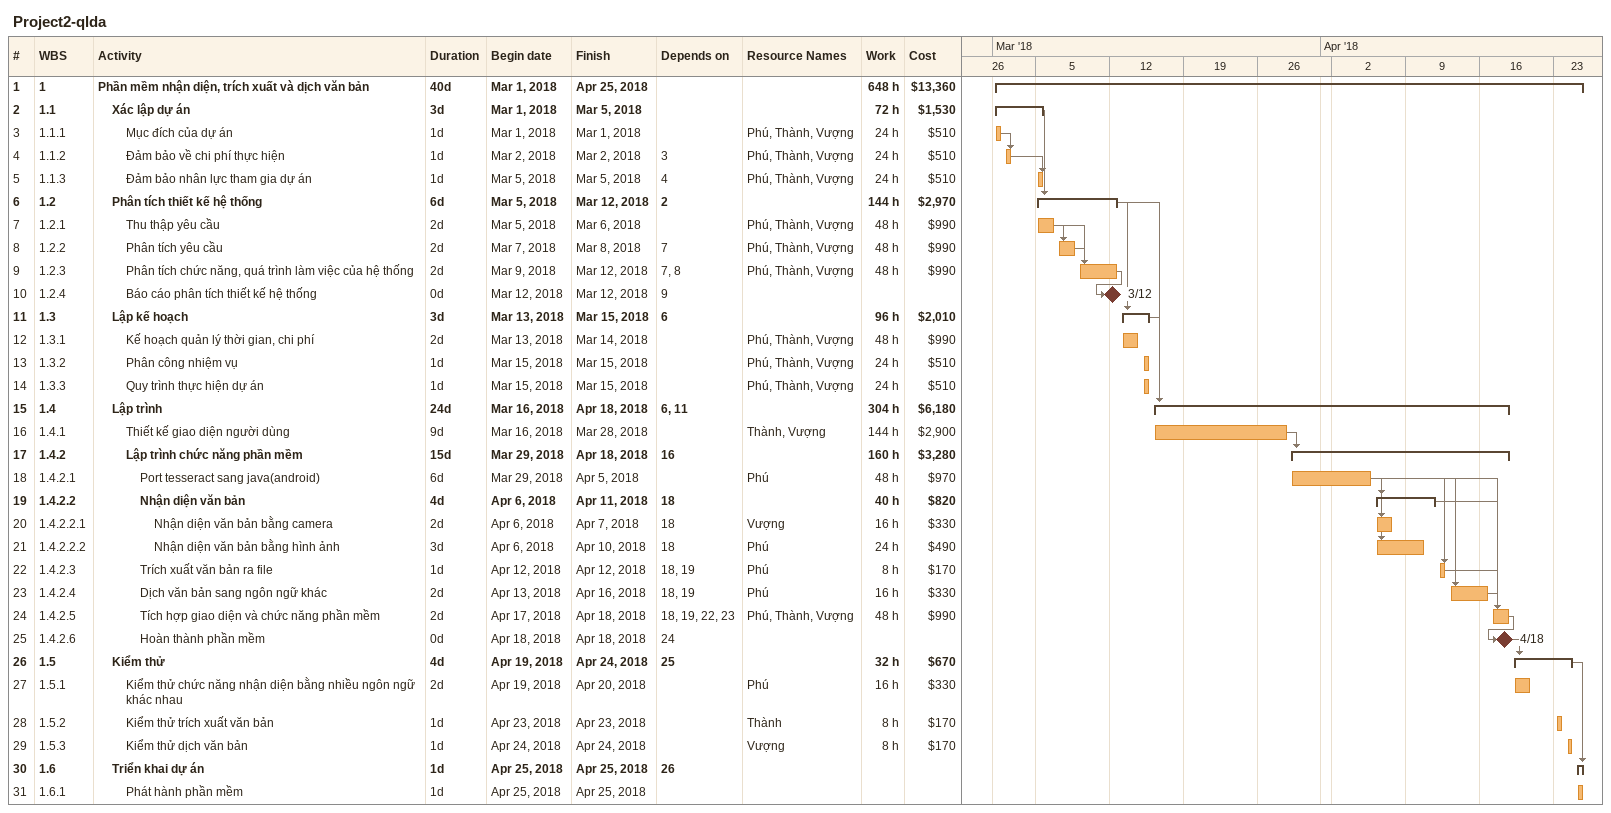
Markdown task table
Project2-qlda

| ID | WBS | Task | Duration | Start | Finish | Predecessors | Resources | Work (h) | Cost ($) |
|---|---|---|---|---|---|---|---|---|---|
| 1 | 1 | **Phần mềm nhận diện, trích xuất và dịch văn bản** | 40d | 2018-03-01 | 2018-04-25 |  |  | 648 | 13360 |
| 2 | 1.1 | **Xác lập dự án** | 3d | 2018-03-01 | 2018-03-05 |  |  | 72 | 1530 |
| 3 | 1.1.1 | Mục đích của dự án | 1d | 2018-03-01 | 2018-03-01 |  | Phú, Thành, Vượng | 24 | 510 |
| 4 | 1.1.2 | Đảm bảo về chi phí thực hiện | 1d | 2018-03-02 | 2018-03-02 | 3 | Phú, Thành, Vượng | 24 | 510 |
| 5 | 1.1.3 | Đảm bảo nhân lực tham gia dự án | 1d | 2018-03-05 | 2018-03-05 | 4 | Phú, Thành, Vượng | 24 | 510 |
| 6 | 1.2 | **Phân tích thiết kế hệ thống** | 6d | 2018-03-05 | 2018-03-12 | 2 |  | 144 | 2970 |
| 7 | 1.2.1 | Thu thập yêu cầu | 2d | 2018-03-05 | 2018-03-06 |  | Phú, Thành, Vượng | 48 | 990 |
| 8 | 1.2.2 | Phân tích yêu cầu | 2d | 2018-03-07 | 2018-03-08 | 7 | Phú, Thành, Vượng | 48 | 990 |
| 9 | 1.2.3 | Phân tích chức năng, quá trình làm việc của hệ thống | 2d | 2018-03-09 | 2018-03-12 | 7, 8 | Phú, Thành, Vượng | 48 | 990 |
| 10 | 1.2.4 | Báo cáo phân tích thiết kế hệ thống | 0d | 2018-03-12 | 2018-03-12 | 9 |  |  |  |
| 11 | 1.3 | **Lập kế hoạch** | 3d | 2018-03-13 | 2018-03-15 | 6 |  | 96 | 2010 |
| 12 | 1.3.1 | Kế hoạch quản lý thời gian, chi phí | 2d | 2018-03-13 | 2018-03-14 |  | Phú, Thành, Vượng | 48 | 990 |
| 13 | 1.3.2 | Phân công nhiệm vụ | 1d | 2018-03-15 | 2018-03-15 |  | Phú, Thành, Vượng | 24 | 510 |
| 14 | 1.3.3 | Quy trình thực hiện dự án | 1d | 2018-03-15 | 2018-03-15 |  | Phú, Thành, Vượng | 24 | 510 |
| 15 | 1.4 | **Lập trình** | 24d | 2018-03-16 | 2018-04-18 | 6, 11 |  | 304 | 6180 |
| 16 | 1.4.1 | Thiết kế giao diện người dùng | 9d | 2018-03-16 | 2018-03-28 |  | Thành, Vượng | 144 | 2900 |
| 17 | 1.4.2 | **Lập trình chức năng phần mềm** | 15d | 2018-03-29 | 2018-04-18 | 16 |  | 160 | 3280 |
| 18 | 1.4.2.1 | Port tesseract sang java(android) | 6d | 2018-03-29 | 2018-04-05 |  | Phú | 48 | 970 |
| 19 | 1.4.2.2 | **Nhận diện văn bản** | 4d | 2018-04-06 | 2018-04-11 | 18 |  | 40 | 820 |
| 20 | 1.4.2.2.1 | Nhận diện văn bản bằng camera | 2d | 2018-04-06 | 2018-04-07 | 18 | Vượng | 16 | 330 |
| 21 | 1.4.2.2.2 | Nhận diện văn bản bằng hình ảnh | 3d | 2018-04-06 | 2018-04-10 | 18 | Phú | 24 | 490 |
| 22 | 1.4.2.3 | Trích xuất văn bản ra file | 1d | 2018-04-12 | 2018-04-12 | 18, 19 | Phú | 8 | 170 |
| 23 | 1.4.2.4 | Dịch văn bản sang ngôn ngữ khác | 2d | 2018-04-13 | 2018-04-16 | 18, 19 | Phú | 16 | 330 |
| 24 | 1.4.2.5 | Tích hợp giao diện và chức năng phần mềm | 2d | 2018-04-17 | 2018-04-18 | 18, 19, 22, 23 | Phú, Thành, Vượng | 48 | 990 |
| 25 | 1.4.2.6 | Hoàn thành phần mềm | 0d | 2018-04-18 | 2018-04-18 | 24 |  |  |  |
| 26 | 1.5 | **Kiểm thử** | 4d | 2018-04-19 | 2018-04-24 | 25 |  | 32 | 670 |
| 27 | 1.5.1 | Kiểm thử chức năng nhận diện bằng nhiều ngôn ngữ khác nhau | 2d | 2018-04-19 | 2018-04-20 |  | Phú | 16 | 330 |
| 28 | 1.5.2 | Kiểm thử trích xuất văn bản | 1d | 2018-04-23 | 2018-04-23 |  | Thành | 8 | 170 |
| 29 | 1.5.3 | Kiểm thử dịch văn bản | 1d | 2018-04-24 | 2018-04-24 |  | Vượng | 8 | 170 |
| 30 | 1.6 | **Triển khai dự án** | 1d | 2018-04-25 | 2018-04-25 | 26 |  |  |  |
| 31 | 1.6.1 | Phát hành phần mềm | 1d | 2018-04-25 | 2018-04-25 |  |  |  |  |
